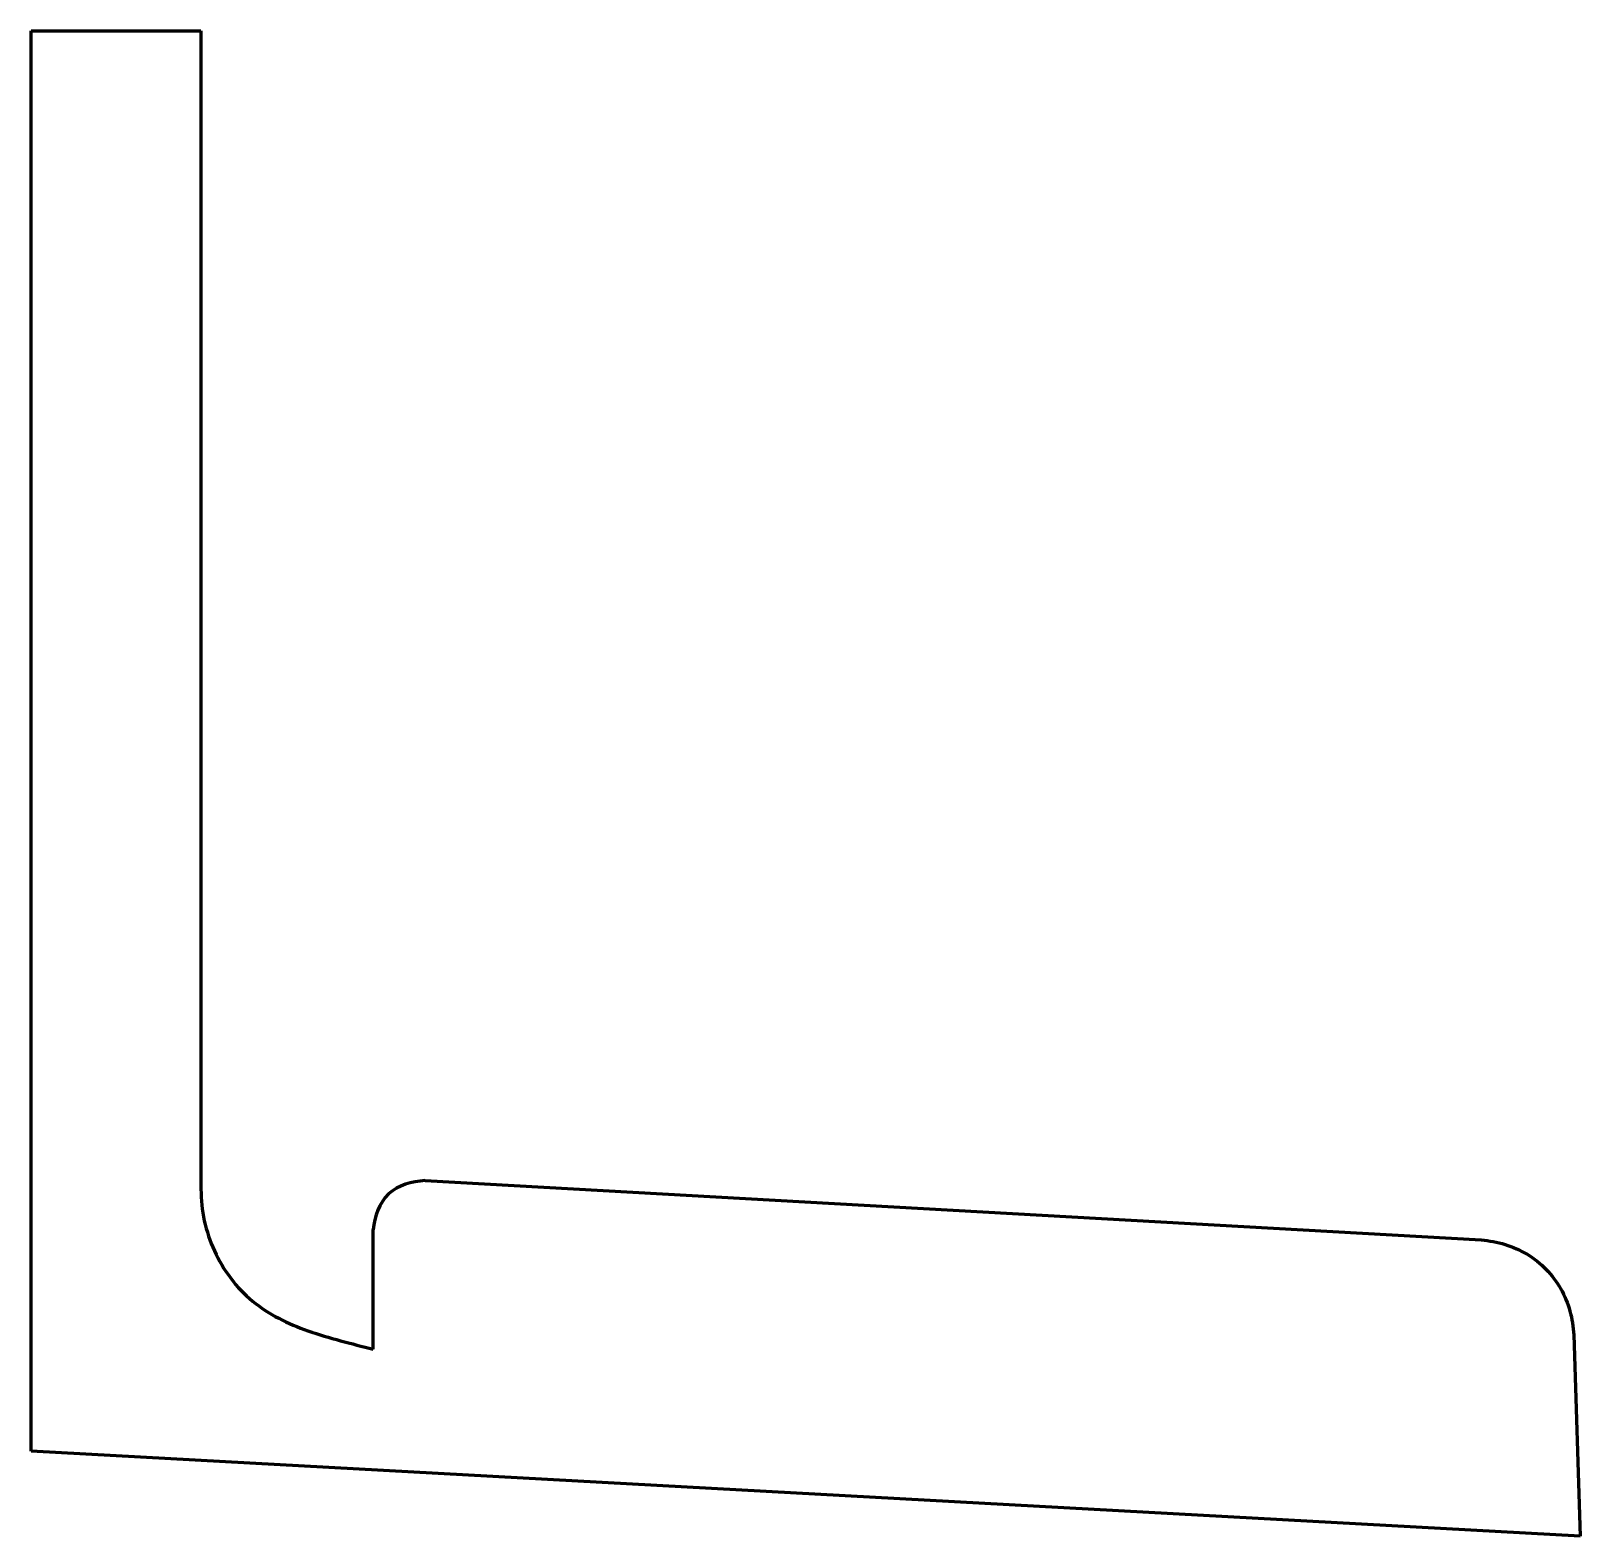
# Model space of a CAD drawing. Header units: millimetres. Extents: x -17.9 to 13.7, y 365.2 to 396.
import ezdxf

# ---------------------------------------------------------------- set-up
doc = ezdxf.new("R2010")
doc.units = ezdxf.units.MM
doc.linetypes.add('K5LT_BASIC', pattern=[0])

msp = doc.modelspace()

# ---------------------------------------------------------------- linework, layer by layer
at = {"color": 150, "linetype": 'K5LT_BASIC', "lineweight": 60, "true_color": 0x0080ff}
for p, q in [((-17.854, 366.976), (-17.854, 395.953)), ((-17.854, 395.953), (-14.386, 395.953)), ((-14.386, 395.953), (-14.386, 372.321)), ((-9.815, 372.498), (11.736, 371.288)), ((-10.871, 369.057), (-10.871, 371.5)), ((13.623, 369.353), (13.75, 365.248))]:
    msp.add_line(p, q, dxfattribs=at)
msp.add_lwpolyline([(13.75, 365.248), (-17.854, 366.976)], dxfattribs=at)
for points, knots in [([(-14.386, 372.321), (-14.39, 371.893), (-14.194, 371.029), (-13.402, 369.957), (-12.182, 369.376), (-11.317, 369.175), (-10.871, 369.057)], [0, 0, 0, 0, 1.284797, 2.569593, 3.85439, 5.239383, 5.239383, 5.239383, 5.239383]), ([(-9.815, 372.498), (-10.078, 372.486), (-10.655, 372.329), (-10.844, 371.762), (-10.871, 371.5)], [0, 0, 0, 0, 0.791201, 1.582404, 1.582404, 1.582404, 1.582404]), ([(11.736, 371.288), (12.062, 371.264), (12.715, 371.068), (13.43, 370.337), (13.604, 369.679), (13.623, 369.353)], [0, 0, 0, 0, 0.979196, 1.958392, 2.937588, 2.937588, 2.937588, 2.937588])]:
    msp.add_open_spline(points, degree=3, knots=knots, dxfattribs=at)

doc.saveas('drawing.dxf')
